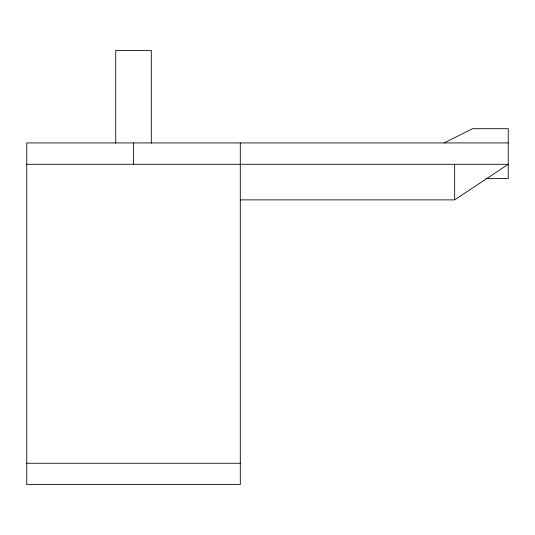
<?xml version="1.0" encoding="UTF-8"?>
<svg xmlns="http://www.w3.org/2000/svg" width="535" height="535" viewBox="0 0 535 535"><rect width="100%" height="100%" fill="white"/><g stroke="black" fill="none" stroke-linecap="round" stroke-linejoin="round"><path stroke-width="0.8" d="M240.295 199.876L454.656 199.876L508.25 164.285L26.75 164.285M444.184 142.932L472.659 128.694L508.25 128.694L508.25 178.523L485.9 178.523M508.25 142.932L26.75 142.932L26.75 484.603L240.295 484.603L240.295 142.932M26.75 463.25L240.295 463.25M454.656 164.285L454.656 199.876M151.311 143.159L151.311 50.397L115.734 50.397L115.734 143.159M133.523 142.932L133.523 164.285"/></g></svg>
